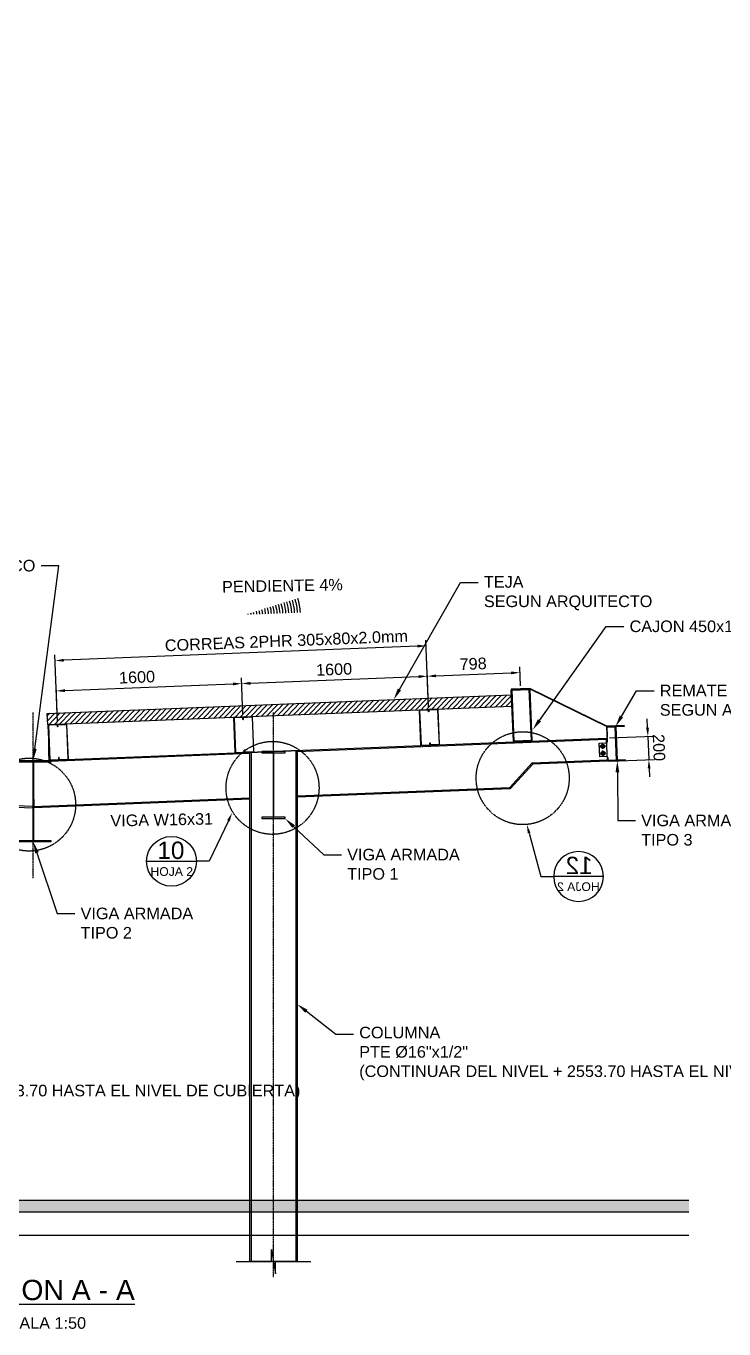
# Model space of a CAD drawing. Header units: millimetres. Extents: x -241278 to 318497, y -110515 to 29234.
# Drawn here: x -1098 to 4915, y -38600 to -27371 of the extents above; entities that cross this region are included whole.
import ezdxf
from ezdxf import colors
from ezdxf.entities.mleader import LeaderData, LeaderLine
from ezdxf.enums import TextEntityAlignment as Align
from ezdxf.math import Vec2, Vec3

# ---------------------------------------------------------------- set-up
doc = ezdxf.new("R2010")
doc.units = ezdxf.units.MM
doc.header["$LTSCALE"] = 0.1
doc.set_wipeout_variables(frame=1)
for name, pattern in [('CENTER', [2, 1.25, -0.25, 0.25, -0.25]), ('CENTERX2', [101.6, 63.5, -12.7, 12.7, -12.7]), ('HIDDENX2', [19.05, 12.7, -6.35])]:
    doc.linetypes.add(name, pattern=pattern)
for name, color, linetype in [('EE-5', 7, 'Continuous'), ('EE-6', 11, 'Continuous'), ('EE-CENTROS', 8, 'CENTER'), ('EE-TEXTO 1', 4, 'Continuous'), ('EE-TEXTO 2', 2, 'Continuous'), ('EE-V ARMADA TIPO 4', 223, 'Continuous'), ('SIM-2PHR 305x80x2', 4, 'Continuous'), ('SIM-ACHURADOS', 8, 'Continuous'), ('SIM-ARM 580x1-4x200x1-2', 44, 'Continuous'), ('SIM-ARM 700x3-8x300x1-2', 66, 'Continuous'), ('SIM-CANAL', 5, 'Continuous'), ('SIM-CONCRETO', 8, 'Continuous'), ('SIM-COTAS', 1, 'Continuous'), ('SIM-EJES', 8, 'CENTERX2'), ('SIM-OCULTOS', 8, 'HIDDENX2'), ('SIM-PLATINAS', 2, 'Continuous'), ('SIM-TUBO 16x1-2', 114, 'Continuous'), ('SIM-TUBO 365x160x3-16', 83, 'Continuous'), ('SIM-W16x31', 164, 'Continuous')]:
    doc.layers.add(name, color=color, linetype=linetype)
doc.styles.add('ARIAL', font='arial.ttf')
doc.styles.add('ARIAL EE', font='arial.ttf')
doc.styles.get("Standard").update_dxf_attribs({"font": 'arial.ttf'})
doc.dimstyles.new('EE 1_STANDAR', dxfattribs={"dimtxt": 2, "dimasz": 1.5, "dimexe": 1, "dimexo": 0.5, "dimgap": 0.8, "dimtad": 1, "dimdec": 0, "dimdsep": 46, "dimtxsty": 'Standard', "dimcen": 0.09, "dimclrd": 256, "dimclre": 256, "dimclrt": 2, "dimadec": 0, "dimazin": 0, "dimtfac": 1, "dimtdec": 0, "dimtix": 1, "dimtmove": 0, "dimatfit": 2, "dimfxl": 1, "dimtolj": 1, "dimlwd": -1, "dimlwe": -1, "dimarcsym": 1})

# ---------------------------------------------------------------- blocks, each defined once
blk = doc.blocks.new('*D41')
at = {"layer": 'SIM-COTAS', "transparency": 16777216}
for p, q in [((771, -33306), (759, -32988)), ((-827, -33370), (-840, -33052)), ((-763, -33099), (686, -33041))]:
    blk.add_line(p, q, dxfattribs=at)
for points in [[(-764, -33086), (-763, -33111), (-838, -33102)], [(685, -33029), (686, -33054), (761, -33038)]]:
    blk.add_solid(points, dxfattribs=at)
at = {"layer": 'SIM-COTAS', "color": 2, "transparency": 16777216, "insert": (-142, -32983), "char_height": 100, "attachment_point": 5, "rotation": 2.2777}
blk.add_mtext('\\A1;1600', dxfattribs=at)
blk = doc.blocks.new('*D42')
at = {"layer": 'SIM-COTAS', "transparency": 16777216}
for p, q in [((771, -33306), (759, -32988)), ((836, -33035), (2284, -32978)), ((2370, -33242), (2357, -32925))]:
    blk.add_line(p, q, dxfattribs=at)
for points in [[(2284, -32965), (2285, -32990), (2359, -32975)], [(835, -33023), (836, -33048), (761, -33038)]]:
    blk.add_solid(points, dxfattribs=at)
at = {"layer": 'SIM-COTAS', "color": 2, "transparency": 16777216, "insert": (1556, -32916), "char_height": 100, "attachment_point": 5, "rotation": 2.2777}
blk.add_mtext('\\A1;1600', dxfattribs=at)
blk = doc.blocks.new('*D43')
at = {"layer": 'SIM-COTAS', "transparency": 16777216}
for p, q in [((3161, -33058), (3155, -32893)), ((2370, -33242), (2357, -32925)), ((2434, -32972), (3082, -32946))]:
    blk.add_line(p, q, dxfattribs=at)
for points in [[(2434, -32959), (2435, -32984), (2359, -32975)], [(3081, -32934), (3082, -32959), (3157, -32943)]]:
    blk.add_solid(points, dxfattribs=at)
at = {"layer": 'SIM-COTAS', "color": 2, "transparency": 16777216, "insert": (2754, -32868), "char_height": 100, "attachment_point": 5, "rotation": 2.2777}
blk.add_mtext('\\A1;798', dxfattribs=at)
blk = doc.blocks.new('*D44')
at = {"layer": 'SIM-COTAS', "transparency": 16777216}
for p, q in [((2370, -33242), (2347, -32663)), ((2274, -32716), (-774, -32837)), ((-827, -33370), (-850, -32790))]:
    blk.add_line(p, q, dxfattribs=at)
for points in [[(2274, -32703), (2275, -32728), (2349, -32713)], [(-774, -32825), (-773, -32850), (-848, -32840)]]:
    blk.add_solid(points, dxfattribs=at)
at = {"layer": 'SIM-COTAS', "color": 2, "transparency": 16777216, "insert": (1145, -32669), "char_height": 100, "attachment_point": 5, "rotation": 2.2777}
blk.add_mtext('\\A1;CORREAS 2PHR 305x80x2.0mm', dxfattribs=at)
blk = doc.blocks.new('*D46')
at = {"layer": 'SIM-COTAS', "color": 2, "transparency": 16777216, "insert": (71, -34212), "char_height": 100, "attachment_point": 5, "rotation": 1.1916}
blk.add_mtext('\\A1;VIGA W16x31', dxfattribs=at)
blk = doc.blocks.new('*D48')
at = {"layer": 'SIM-COTAS', "transparency": 16777216}
for p, q in [((4257, -33418), (4254, -33343)), ((3928, -33507), (4310, -33491)), ((4260, -33493), (4268, -33693)), ((3936, -33707), (4318, -33691)), ((4271, -33768), (4274, -33843))]:
    blk.add_line(p, q, dxfattribs=at)
for points in [[(4269, -33418), (4244, -33419), (4260, -33493)], [(4283, -33768), (4258, -33769), (4268, -33693)]]:
    blk.add_solid(points, dxfattribs=at)
at = {"layer": 'SIM-COTAS', "color": 2, "transparency": 16777216, "insert": (4355, -33590), "char_height": 100, "attachment_point": 5, "rotation": 272.2906}
blk.add_mtext('\\A1;200', dxfattribs=at)
blk = doc.blocks.new('SIM-PENDIENTE')
for radius in [9.5, 9, 8.5, 8, 7.5, 7, 6.5, 6, 5.5, 5, 4.5, 4, 3.5, 3, 2.5, 2, 1.5, 1, 0.5]:
    blk.add_arc((0, 0), radius, 165, 180)
blk = doc.blocks.new('TÍTULO')
at = {"layer": 'EE-TEXTO 1', "style": 'ARIAL EE'}
blk.add_attdef('%%UTÍTULO', text='', height=3.5, dxfattribs=at).set_placement((0, 0), align=Align.MIDDLE_CENTER)
at = {"layer": 'EE-TEXTO 2', "style": 'ARIAL EE'}
for tag, p in [('SUBTÍTULO', (0, -4.24)), ('ESCALA', (0, -5.71))]:
    blk.add_attdef(tag, text='', height=2, dxfattribs=at).set_placement(p, align=Align.MIDDLE_CENTER)
blk = doc.blocks.new('ITEM DETALLE')
at = {"color": 7, "transparency": 16777216}
blk.add_wipeout([(0, 4.29), (-0.84, 4.2), (-1.64, 3.96), (-2.38, 3.56), (-3.03, 3.03), (-3.56, 2.38), (-3.96, 1.64), (-4.2, 0.84), (-4.29, 0), (-4.2, -0.84), (-3.96, -1.64), (-3.56, -2.38), (-3.03, -3.03), (-2.38, -3.56), (-1.64, -3.96), (-0.84, -4.2), (0, -4.29), (0.84, -4.2), (1.64, -3.96), (2.38, -3.56), (3.03, -3.03), (3.56, -2.38), (3.96, -1.64), (4.2, -0.84), (4.29, 0), (4.2, 0.84), (3.96, 1.64), (3.56, 2.38), (3.03, 3.03), (2.38, 3.56), (1.64, 3.96), (0.84, 4.2)], dxfattribs=at)
at = {"layer": 'EE-5', "color": 7, "transparency": 16777216}
blk.add_line((-4.29, 0), (4.29, 0), dxfattribs=at)
blk.add_circle((0, 0), 4.29, dxfattribs=at)
at = {"layer": 'EE-TEXTO 1', "color": 4, "transparency": 16777216, "style": 'ARIAL EE'}
blk.add_attdef('X', text='', height=3, dxfattribs=at).set_placement((-0.11, 1.9), align=Align.MIDDLE_CENTER)
at = {"layer": 'EE-TEXTO 2', "color": 2, "transparency": 16777216, "style": 'ARIAL EE'}
blk.add_attdef('###', text='', height=1.5, dxfattribs=at).set_placement((0.04, -1.76), align=Align.MIDDLE_CENTER)
blk = doc.blocks.new('*D598')
at = {"layer": 'SIM-COTAS', "color": 2, "transparency": 16777216, "insert": (19567, 3063), "char_height": 200, "attachment_point": 5, "rotation": 7.6305, "bg_fill": 3, "box_fill_scale": 1.1, "bg_fill_color": 256, "bg_fill_true_color": 13158600, "bg_fill_transparency": 0}
blk.add_mtext('\\A1;60196', dxfattribs=at)

msp = doc.modelspace()

# ---------------------------------------------------------------- hatches: boundary and pattern name
at = {"layer": 'SIM-ACHURADOS'}
h = msp.add_hatch(dxfattribs=at)
h.set_pattern_fill('ANSI31', color=256, scale=10, angle=1.14485)
h.set_pattern_definition([(46.14485, (-681.69, 13.785), (-22.894723, 21.997594), [])])
h.paths.add_polyline_path([(3088.3, -33234.9), (-911.6, -33395), (-915.7, -33295.1), (3084.1, -33135)])
at = {"layer": 'SIM-CONCRETO'}
h = msp.add_hatch(dxfattribs=at)
h.set_pattern_fill('AR-CONC', color=256)
h.paths.add_polyline_path([(4613.1, -37594.5), (-7405.5, -37594.5), (-7405.5, -37494.5), (4613.1, -37494.5)])

# ---------------------------------------------------------------- linework, layer by layer
for points in [[(3088.3, -33234.9), (-911.6, -33395), (-915.7, -33295.1), (3084.1, -33135)], [(3879.3, -33592.2), (3886.5, -33578.4), (3878.2, -33565.2), (3862.6, -33565.8), (3855.4, -33579.6), (3863.7, -33592.8)], [(3881.7, -33652.1), (3888.9, -33638.3), (3880.6, -33625.2), (3865, -33625.8), (3857.8, -33639.6), (3866.1, -33652.8)]]:
    msp.add_lwpolyline(points, close=True)
for centre, radius in [((3871, -33579), 16.7), ((3871, -33579), 13.5), ((3871, -33579), 6.44), ((3873.4, -33639), 16.7), ((3873.4, -33639), 13.5), ((3873.4, -33639), 6.44)]:
    msp.add_circle(centre, radius)
for centre in [(3871, -33579), (3873.4, -33639)]:
    msp.add_arc(centre, 7.94, 257.29061, 197.29061)
at = {"layer": 'EE-6'}
msp.add_line((3906.1, -33407.5), (3909.8, -33497.6), dxfattribs=at)
at = {"layer": 'EE-CENTROS'}
for p, q in [((3872, -33604), (3870, -33554)), ((3896, -33578), (3846, -33580)), ((3898.4, -33638), (3848.4, -33640)), ((3874.4, -33663.9), (3872.4, -33614))]:
    msp.add_line(p, q, dxfattribs=at)
at = {"layer": 'EE-V ARMADA TIPO 4'}
for points in [[(3906.1, -33407.5), (4056, -33401.5), (4056.3, -33407.5), (3906.4, -33413.5)], [(3978.3, -33410.6), (3984.3, -33410.3), (3995.8, -33698.1), (3989.8, -33698.4)], [(3918.1, -33707.2), (4068, -33701.2), (4067.8, -33695.2), (3917.9, -33701.2)]]:
    msp.add_lwpolyline(points, close=True, dxfattribs=at)
at = {"layer": 'SIM-2PHR 305x80x2'}
for points in [[(773, -33347.2), (771, -33347.3), (770.3, -33331.3, 0.4142136), (768.3, -33329.4), (696.3, -33332.3, 0.4142136), (694.4, -33334.4), (706.7, -33631.2, 0.4142136), (708.8, -33633.1), (780.7, -33630.1, 0.4142136), (782.7, -33628), (782, -33612), (784, -33612), (784.7, -33627.9, -0.4142136), (780.8, -33632.1), (708.9, -33635.1, -0.4142136), (704.7, -33631.3), (692.4, -33334.5, -0.4142136), (696.2, -33330.3), (768.2, -33327.4, -0.4142136), (772.3, -33331.2), (773, -33347.2)], [(773, -33347.2), (775, -33347.1), (774.3, -33331.1, -0.4142136), (776.3, -33329), (848.2, -33326, -0.4142136), (850.3, -33328), (862.6, -33624.7, -0.4142136), (860.7, -33626.8), (788.7, -33629.8, -0.4142136), (786.7, -33627.9), (786, -33611.9), (784, -33612), (784.7, -33627.9, 0.4142136), (788.8, -33631.8), (860.8, -33628.8, 0.4142136), (864.6, -33624.6), (852.3, -33327.9, 0.4142136), (848.1, -33324.1), (776.2, -33327, 0.4142136), (772.3, -33331.2), (773, -33347.2)], [(2371.7, -33282.9), (2369.7, -33283), (2369.1, -33267, 0.4142136), (2367, -33265.1), (2295, -33268.1, 0.4142136), (2293.1, -33270.2), (2305.4, -33566.9, 0.4142136), (2307.5, -33568.8), (2379.5, -33565.9, 0.4142136), (2381.4, -33563.8), (2380.7, -33547.8), (2382.7, -33547.7), (2383.4, -33563.7, -0.4142136), (2379.5, -33567.9), (2307.6, -33570.8, -0.4142136), (2303.4, -33567), (2291.1, -33270.3, -0.4142136), (2295, -33266.1), (2366.9, -33263.1, -0.4142136), (2371.1, -33267), (2371.7, -33282.9)], [(2371.7, -33282.9), (2373.7, -33282.9), (2373.1, -33266.9, -0.4142136), (2375, -33264.8), (2446.9, -33261.8, -0.4142136), (2449, -33263.7), (2461.3, -33560.5, -0.4142136), (2459.4, -33562.5), (2387.4, -33565.5, -0.4142136), (2385.4, -33563.6), (2384.7, -33547.6), (2382.7, -33547.7), (2383.4, -33563.7, 0.4142136), (2387.5, -33567.5), (2459.5, -33564.5, 0.4142136), (2463.3, -33560.4), (2451, -33263.6, 0.4142136), (2446.8, -33259.8), (2374.9, -33262.8, 0.4142136), (2371.1, -33267), (2371.7, -33282.9)], [(-825.7, -33411.4), (-827.7, -33411.5), (-828.4, -33395.5, 0.4142136), (-830.4, -33393.6), (-902.4, -33396.6, 0.4142136), (-904.3, -33398.7), (-892, -33695.4, 0.4142136), (-889.9, -33697.3), (-818, -33694.3, 0.4142136), (-816.1, -33692.3), (-816.7, -33676.3), (-814.7, -33676.2), (-814.1, -33692.2, -0.4142136), (-817.9, -33696.3), (-889.8, -33699.3, -0.4142136), (-894, -33695.5), (-906.3, -33398.8, -0.4142136), (-902.5, -33394.6), (-830.5, -33391.6, -0.4142136), (-826.4, -33395.4), (-825.7, -33411.4)], [(-825.7, -33411.4), (-823.7, -33411.3), (-824.4, -33395.4, -0.4142136), (-822.4, -33393.3), (-750.5, -33390.3, -0.4142136), (-748.4, -33392.2), (-736.1, -33689, -0.4142136), (-738, -33691), (-810, -33694, -0.4142136), (-812.1, -33692.1), (-812.7, -33676.1), (-814.7, -33676.2), (-814.1, -33692.2, 0.4142136), (-809.9, -33696), (-738, -33693, 0.4142136), (-734.1, -33688.9), (-746.4, -33392.1, 0.4142136), (-750.6, -33388.3), (-822.5, -33391.3, 0.4142136), (-826.4, -33395.4), (-825.7, -33411.4)]]:
    msp.add_lwpolyline(points, format="xyb", dxfattribs=at)
at = {"layer": 'SIM-ARM 580x1-4x200x1-2'}
for points in [[(934.3, -33635), (1134.3, -33635), (1134.3, -33622.3), (934.3, -33622.3)], [(1031.3, -34189.6), (1037.3, -34189.6), (1037.3, -33635), (1031.3, -33635)], [(934.3, -34202.3), (1134.3, -34202.3), (1134.3, -34189.6), (934.3, -34189.6)]]:
    msp.add_lwpolyline(points, close=True, dxfattribs=at)
at = {"layer": 'SIM-ARM 700x3-8x300x1-2'}
for points in [[(-1185.7, -33702.2), (-885.7, -33702.2), (-885.7, -33714.9), (-1185.7, -33714.9)], [(-1040.4, -34389.5), (-1030.9, -34389.5), (-1030.9, -33714.9), (-1040.4, -33714.9)], [(-1185.7, -34389.5), (-885.7, -34389.5), (-885.7, -34402.2), (-1185.7, -34402.2)]]:
    msp.add_lwpolyline(points, close=True, dxfattribs=at)
at = {"layer": 'SIM-CANAL', "const_width": 5}
msp.add_lwpolyline([(-1240.8, -33391.6), (-1164.9, -33394.8), (-1165.1, -33698.3), (-906.3, -33698.3), (-906.3, -33398), (-830.4, -33391.6)], dxfattribs=at)
at = {"layer": 'SIM-CONCRETO'}
for p, q in [((4613.1, -37494.5), (-7405.5, -37494.5)), ((4613.1, -37594.5), (-7405.5, -37594.5)), ((4613.1, -37794.5), (-7405.5, -37794.5))]:
    msp.add_line(p, q, dxfattribs=at)
at = {"layer": 'SIM-COTAS'}
msp.add_lwpolyline([(712.6, -38019.8), (1016.1, -38019.8), (1016.1, -37915.5), (1052.5, -38124.1), (1052.5, -38019.8), (1356, -38019.8)], dxfattribs=at)
at = {"layer": 'SIM-EJES'}
for p, q in [((-1035.7, -34715.9), (-1035.7, -33287.3)), ((1034.3, -38154), (1034.3, -33287.3))]:
    msp.add_line(p, q, dxfattribs=at)
at = {"layer": 'SIM-OCULTOS'}
msp.add_lwpolyline([(843, -33629.9), (1226.2, -33614.6), (1225.6, -38019.8), (843, -38019.8)], close=True, dxfattribs=at)
msp.add_circle((3180.8, -33853.4), 400.5, dxfattribs=at)
at = {"layer": 'SIM-PLATINAS'}
msp.add_lwpolyline([(4056, -33401.5), (4055.9, -33399.5), (3906.4, -33405.5), (3243.6, -33080.1), (3082.4, -33086.2), (3082.4, -33090.1), (3242.3, -33083.6), (3906.1, -33407.5), (4056, -33401.5)], dxfattribs=at)
msp.add_lwpolyline([(3917, -33679.2, 0.4142136), (3904.5, -33667.7), (3844.6, -33670.1), (3839.8, -33550.2), (3899.8, -33547.8, 0.4142136), (3911.3, -33535.4), (3906.4, -33413.5), (3978.3, -33410.6), (3989.8, -33698.4), (3917.9, -33701.2)], format="xyb", close=True, dxfattribs=at)
at = {"layer": 'SIM-TUBO 16x1-2'}
msp.add_lwpolyline([(830.3, -33630.4), (1238.9, -33614.1), (1238.3, -38019.8), (830.3, -38019.8)], close=True, dxfattribs=at)
at = {"layer": 'SIM-TUBO 365x160x3-16'}
for points in [[(3242.3, -33083.6), (3082.4, -33090.1), (3082.6, -33094.8), (3242.5, -33088.3)], [(3105.1, -33534.8), (3100.4, -33535), (3082.6, -33094.8), (3087.3, -33094.6)], [(3260.3, -33528.5), (3255.6, -33528.7), (3237.8, -33088.5), (3242.5, -33088.3)], [(3260.3, -33528.5), (3100.4, -33535), (3100.6, -33539.7), (3260.5, -33533.2)]]:
    msp.add_lwpolyline(points, close=True, dxfattribs=at)
at = {"layer": 'SIM-W16x31'}
for points in [[(821.4, -33642), (-893.4, -33710.6), (-893.8, -33699.4), (3903.2, -33507.5), (3903.7, -33518.7), (1238.9, -33625.3)], [(1238.6, -34006.3), (3069, -33933), (3263.7, -33722.1), (3910.8, -33696.2), (3903.5, -33518.7), (1238.9, -33625.3)], [(830.3, -33641.7), (-893.4, -33710.6), (-893.3, -33712.1), (-966, -33715.1), (-1038.7, -33717.9), (-1031.2, -34097), (830.3, -34022.6)], [(-3743.4, -34000.1), (-1040.4, -34108.2), (-1040.2, -34097), (-3743.4, -33988.9)], [(830.3, -34033.8), (-1030.7, -34108.2), (-1031.2, -34097), (830.3, -34022.6)], [(1238.6, -34006.3), (3069, -33933), (3074, -33944), (1238.8, -34017.5)]]:
    msp.add_lwpolyline(points, dxfattribs=at)
for points in [[(3069, -33933), (3074, -33944), (3268.8, -33733.1), (3263.7, -33722.1)], [(3263.7, -33722.1), (3910.8, -33696.2), (3911.2, -33707.4), (3268.8, -33733.1)]]:
    msp.add_lwpolyline(points, close=True, dxfattribs=at)

# ---------------------------------------------------------------- block references
at = {"layer": 'SIM-COTAS', "xscale": -50.00000000000001, "yscale": 49.99999999999999, "zscale": 50, "rotation": 2.275411669784777}
msp.add_blockref('SIM-PENDIENTE', (788, -32444.1), dxfattribs=at)
at = {"layer": 'SIM-COTAS'}
ref = msp.add_blockref('TÍTULO', (-996, -38527), dxfattribs=dict(at, xscale=50, yscale=50, zscale=50))
ref.add_attrib('ESCALA1:100', 'ESCALA 1:50', dxfattribs={"layer": 'EE-TEXTO 2', "height": 100, "style": 'ARIAL EE'}).set_placement((-1011.9, -38598.8), align=Align.CENTER)
ref.add_attrib('%%UVISTAENPLANTA', '%%USECCION A - A', dxfattribs={"layer": 'EE-TEXTO 1', "height": 175, "style": 'ARIAL EE'}).set_placement((-1023.1, -38352), align=Align.CENTER)

# ---------------------------------------------------------------- texts
at = {"layer": 'SIM-COTAS', "color": 2, "insert": (1631.8, -32235), "char_height": 100, "width": 2518.001, "attachment_point": 9, "rotation": 1.14485, "style": 'ARIAL'}
msp.add_mtext('\\A1;PENDIENTE 4%', dxfattribs=at)

# ---------------------------------------------------------------- dimensions: what is measured, and where the dimension line sits
at = {"layer": 'SIM-COTAS'}
dim = msp.add_linear_dim(base=(-848.5, -32840), p1=(2371.1, -33266.9), p2=(-826.4, -33395.4), angle=2.27773, text='CORREAS 2PHR 305x80x2.0mm', dimstyle='EE 1_STANDAR', dxfattribs=at)
dim.commit()
dim.dimension.update_dxf_attribs({"geometry": '*D44', "text_midpoint": (1148.9, -32760.6), "dimtype": 160})
for base, p1, p2, picture, middle in [((2359.4, -32974.7), (772.3, -33331), (2371.1, -33267), '*D42', (1556.5, -32915.6)), ((3156.7, -32943), (2371.1, -33267), (3162.2, -33083.2), '*D43', (2754.4, -32867.9))]:
    dim = msp.add_linear_dim(base=base, p1=p1, p2=p2, angle=2.27773, dimstyle='EE 1_STANDAR', dxfattribs=at)
    dim.commit()
    dim.dimension.update_dxf_attribs({"geometry": picture, "text_midpoint": middle})
for base, p1, p2, angle, picture, middle, dimtype in [((760.7, -33038.3), (-826.4, -33395.3), (772.3, -33331), 2.27773, '*D41', (-138.6, -33074), 160), ((4268, -33693.2), (3903.2, -33507.5), (3911.2, -33707.5), 272.29061, '*D48', (4264, -33593.2), 161)]:
    dim = msp.add_linear_dim(base=base, p1=p1, p2=p2, angle=angle, dimstyle='EE 1_STANDAR', dxfattribs=at)
    dim.commit()
    dim.dimension.update_dxf_attribs({"geometry": picture, "text_midpoint": middle, "dimtype": dimtype})
dim = msp.add_linear_dim(base=(4305.8, -34215.5), p1=(-885.7, -33702.2), p2=(4292.8, -33594.5), angle=1.19162, text='VIGA W16x31', dimstyle='EE 1_STANDAR', override={"dimse1": 1, "dimse2": 1, "dimsd1": 1, "dimsd2": 1}, dxfattribs=at)
dim.commit()
dim.dimension.update_dxf_attribs({"geometry": '*D46', "text_midpoint": (72.9, -34303.6), "dimtype": 161})

# ---------------------------------------------------------------- leaders
at = {"layer": 'SIM-COTAS', "linetype": 'Continuous'}
ml = msp.add_multileader_mtext('Standard', dxfattribs=at)
ml.set_content('\\A1;{\\C2;TEJA\\PSEGUN ARQUITECTO}', color=256)
ml.set_leader_properties()
ml.build(insert=Vec2(0, 0))
ml.multileader.update_dxf_attribs({"dogleg_length": 0.0025, "arrow_head_size": 100, "scale": 50})
ctx = ml.context
ctx.base_point, ctx.scale, ctx.char_height, ctx.arrow_head_size, ctx.landing_gap_size, ctx.plane_origin, ctx.plane_x_axis, ctx.plane_y_axis = Vec3(-16865.2, -32000.4), 50, 100, 100, 50, Vec3(-35220.7, -34388.4), Vec3(0.9997984, 0.0200776), Vec3(-0.0200776, 0.9997984)
notes = []
notes.append((ctx, [(0, (1, 1, 0), (-17017, -32003.4), (0.9997984, 0.0200776), 151.8, [(0, [(-17568.2, -33086.7)], 0, [])])]))
ctx.mtext.insert, ctx.mtext.text_direction, ctx.mtext.rotation, ctx.mtext.width, ctx.mtext.defined_height, ctx.mtext.flow_direction = Vec3(-16816.3, -31945.5), Vec3(0.9997984, 0.0200776), 0.0200789, 1310.826, 411.1, 5
ml = msp.add_multileader_mtext('Standard', dxfattribs=at)
ml.set_content('\\A1;{\\C2;TEJA\\PSEGUN ARQUITECTO}', color=256)
ml.set_leader_properties()
ml.build(insert=Vec2(0, 0))
ml.multileader.update_dxf_attribs({"dogleg_length": 0.0025, "arrow_head_size": 100, "scale": 50})
ctx = ml.context
ctx.base_point, ctx.scale, ctx.char_height, ctx.arrow_head_size, ctx.landing_gap_size, ctx.plane_origin = Vec3(11372.5, -31673), 50, 100, 100, 50, Vec3(30775.3, -33692)
ctx.text_align_type = 2
notes.append((ctx, [(0, (1, 1, 0), (12533.9, -31673), (-1, 0), 151.8, [(0, [(12533.9, -32733.5)], 0, [])])]))
ctx.mtext.insert, ctx.mtext.rotation, ctx.mtext.width, ctx.mtext.defined_height, ctx.mtext.alignment, ctx.mtext.flow_direction = Vec3(12332.1, -31619.1), 6.2831853, 1310.826, 411.1, 3, 5
ml = msp.add_multileader_mtext('Standard', dxfattribs=at)
ml.set_content('\\A1;{\\C2;CANAL DE AGUAS LLUVIAS SEGUN DISEÑO HIDRAULICO}', color=256)
ml.set_leader_properties()
ml.build(insert=Vec2(0, 0))
ml.multileader.update_dxf_attribs({"dogleg_length": 0.0025, "arrow_head_size": 100, "scale": 50})
ctx = ml.context
ctx.base_point, ctx.scale, ctx.char_height, ctx.arrow_head_size, ctx.landing_gap_size, ctx.plane_origin = Vec3(-2486.9, -32022.4), 50, 100, 100, 50, Vec3(16841.5, -34649.4)
ctx.text_align_type = 2
notes.append((ctx, [(0, (1, 1, 0), (-816.1, -32022.4), (-1, 0), 151.8, [(0, [(-1035.7, -33698.3)], 0, [])])]))
ctx.mtext.insert, ctx.mtext.rotation, ctx.mtext.width, ctx.mtext.defined_height, ctx.mtext.alignment, ctx.mtext.flow_direction = Vec3(-1017.9, -31971.6), 6.2831853, 1471.795, 542.5, 3, 5
ml = msp.add_multileader_mtext('Standard', dxfattribs=at)
ml.set_content('\\A1;{\\C2;PROYECCION\\PCANAL DE AGUAS LLUVIAS SEGUN DISEÑO HIDRAULICO}', color=256)
ml.set_leader_properties()
ml.build(insert=Vec2(0, 0))
ml.multileader.update_dxf_attribs({"dogleg_length": 0.0025, "arrow_head_size": 100, "scale": 50})
ctx = ml.context
ctx.base_point, ctx.scale, ctx.char_height, ctx.arrow_head_size, ctx.landing_gap_size, ctx.plane_origin = Vec3(25254.2, -32022.4), 50, 100, 100, 50, Vec3(44582.6, -34649.4)
ctx.text_align_type = 2
notes.append((ctx, [(0, (1, 1, 0), (26925, -32022.4), (-1, 0), 151.8, [(0, [(26705.4, -33698.3)], 0, [])])]))
ctx.mtext.insert, ctx.mtext.rotation, ctx.mtext.width, ctx.mtext.defined_height, ctx.mtext.alignment, ctx.mtext.flow_direction = Vec3(26723.2, -31971.6), 6.2831853, 1471.795, 542.5, 3, 5
ml = msp.add_multileader_mtext('Standard', dxfattribs=at)
ml.set_content('\\A1;{\\C2;TEJA\\PSEGUN ARQUITECTO}', color=256)
ml.set_leader_properties()
ml.build(insert=Vec2(0, 0))
ml.multileader.update_dxf_attribs({"dogleg_length": 0.0025, "arrow_head_size": 100, "scale": 50})
ctx = ml.context
ctx.base_point, ctx.scale, ctx.char_height, ctx.arrow_head_size, ctx.landing_gap_size, ctx.plane_origin = Vec3(2796.8, -32166), 50, 100, 100, 50, Vec3(-15602.9, -34185)
notes.append((ctx, [(0, (1, 1, 0), (2645, -32166), (1, 0), 151.8, [(0, [(2069.7, -33175.6)], 0, [])])]))
ctx.mtext.insert, ctx.mtext.width, ctx.mtext.defined_height, ctx.mtext.flow_direction = Vec3(2846.8, -32112.1), 1310.826, 411.1, 5
ml = msp.add_multileader_mtext('Standard', dxfattribs=at)
ml.set_content('\\A1;{\\C2;CAJON 450x160x3/16"}', color=256)
ml.set_leader_properties()
ml.build(insert=Vec2(0, 0))
ml.multileader.update_dxf_attribs({"dogleg_length": 0.0025, "arrow_head_size": 100, "scale": 50})
ctx = ml.context
ctx.base_point, ctx.scale, ctx.char_height, ctx.arrow_head_size, ctx.landing_gap_size, ctx.plane_origin = Vec3(9822.9, -32205.1), 50, 100, 100, 50, Vec3(29092.3, -33854.6)
ctx.text_align_type = 2
notes.append((ctx, [(0, (1, 1, 0), (10993.8, -32205.1), (-1, 0), 151.8, [(0, [(11215.1, -32903.5)], 0, [])])]))
ctx.mtext.insert, ctx.mtext.rotation, ctx.mtext.width, ctx.mtext.defined_height, ctx.mtext.alignment, ctx.mtext.flow_direction = Vec3(10792, -32154.2), 6.2831853, 1310.826, 411.1, 3, 5
ml = msp.add_multileader_mtext('Standard', dxfattribs=at)
ml.set_content('\\A1;{\\C2;CAJON 450x160x3/16"}', color=256)
ml.set_leader_properties()
ml.build(insert=Vec2(0, 0))
ml.multileader.update_dxf_attribs({"dogleg_length": 0.0025, "arrow_head_size": 100, "scale": 50})
ctx = ml.context
ctx.base_point, ctx.scale, ctx.char_height, ctx.arrow_head_size, ctx.landing_gap_size, ctx.plane_origin = Vec3(-13864.2, -32487.3), 50, 100, 100, 50, Vec3(-32039.9, -34226.8)
notes.append((ctx, [(0, (1, 1, 0), (-14016, -32487.3), (1, 0), 151.8, [(0, [(-14251.9, -32993)], 0, [])])]))
ctx.mtext.insert, ctx.mtext.width, ctx.mtext.defined_height, ctx.mtext.flow_direction = Vec3(-13814.2, -32436.4), 1310.826, 411.1, 5
ml = msp.add_multileader_mtext('Standard', dxfattribs=at)
ml.set_content('\\A1;{\\C2;CAJON 450x160x3/16"}', color=256)
ml.set_leader_properties()
ml.build(insert=Vec2(0, 0))
ml.multileader.update_dxf_attribs({"dogleg_length": 0.0025, "arrow_head_size": 100, "scale": 50})
ctx = ml.context
ctx.base_point, ctx.scale, ctx.char_height, ctx.arrow_head_size, ctx.landing_gap_size, ctx.plane_origin = Vec3(4052.1, -32545.4), 50, 100, 100, 50, Vec3(-14609.8, -34387.7)
notes.append((ctx, [(0, (1, 1, 0), (3900.3, -32545.4), (1, 0), 151.8, [(0, [(3267.4, -33436.6)], 0, [])])]))
ctx.mtext.insert, ctx.mtext.width, ctx.mtext.defined_height, ctx.mtext.flow_direction = Vec3(4102.1, -32494.5), 1310.826, 411.1, 5
ml = msp.add_multileader_mtext('Standard', dxfattribs=at)
ml.set_content('\\A1;{\\C2;REMATE\\PSEGUN ARQUITECTO}', color=256)
ml.set_leader_properties()
ml.build(insert=Vec2(0, 0))
ml.multileader.update_dxf_attribs({"dogleg_length": 0.0025, "arrow_head_size": 100, "scale": 50})
ctx = ml.context
ctx.base_point, ctx.scale, ctx.char_height, ctx.arrow_head_size, ctx.landing_gap_size, ctx.plane_origin = Vec3(-13669.3, -32938.6), 50, 100, 100, 50, Vec3(-31867.4, -34904.3)
notes.append((ctx, [(0, (1, 1, 0), (-13821.2, -32938.6), (1, 0), 151.8, [(0, [(-13929.2, -33159.2)], 0, [])])]))
ctx.mtext.insert, ctx.mtext.width, ctx.mtext.defined_height, ctx.mtext.flow_direction = Vec3(-13619.3, -32884.8), 1469.346, 411.1, 5
ml = msp.add_multileader_mtext('Standard', dxfattribs=at)
ml.set_content('\\A1;{\\C2;REMATE\\PSEGUN ARQUITECTO}', color=256)
ml.set_leader_properties()
ml.build(insert=Vec2(0, 0))
ml.multileader.update_dxf_attribs({"dogleg_length": 0.0025, "arrow_head_size": 100, "scale": 50})
ctx = ml.context
ctx.base_point, ctx.scale, ctx.char_height, ctx.arrow_head_size, ctx.landing_gap_size, ctx.plane_origin = Vec3(4312.6, -33102), 50, 100, 100, 50, Vec3(-13944.1, -35137.3)
notes.append((ctx, [(0, (1, 1, 0), (4160.7, -33102), (1, 0), 151.8, [(0, [(3981.2, -33407.5)], 0, [])])]))
ctx.mtext.insert, ctx.mtext.width, ctx.mtext.defined_height, ctx.mtext.flow_direction = Vec3(4362.6, -33048.2), 1469.346, 411.1, 5
ml = msp.add_multileader_mtext('Standard', dxfattribs=at)
ml.set_content('\\A1;{\\C2;VIGA ARMADA\\PTIPO 3}', color=256)
ml.set_leader_properties()
ml.build(insert=Vec2(0, 0))
ml.multileader.update_dxf_attribs({"dogleg_length": 0.0025, "arrow_head_size": 100, "scale": 50})
ctx = ml.context
ctx.base_point, ctx.scale, ctx.char_height, ctx.arrow_head_size, ctx.landing_gap_size, ctx.plane_origin = Vec3(35870.6, -34123.4), 50, 100, 100, 50, Vec3(19228.8, -35123.2)
ctx.text_align_type = 2
notes.append((ctx, [(1, (1, 1, 0), (37092.3, -34123.4), (-1, 0), 151.8, [(0, [(37092.3, -33490.2)], 0, [])])]))
ctx.mtext.insert, ctx.mtext.width, ctx.mtext.defined_height, ctx.mtext.alignment, ctx.mtext.flow_direction = Vec3(36890.5, -34072.5), 1315.78, 411.1, 3, 5
ml = msp.add_multileader_mtext('Standard', dxfattribs=at)
ml.set_content('\\A1;{\\C2;VIGA ARMADA\\PTIPO 3}', color=256)
ml.set_leader_properties()
ml.build(insert=Vec2(0, 0))
ml.multileader.update_dxf_attribs({"dogleg_length": 0.0025, "arrow_head_size": 100, "scale": 50})
ctx = ml.context
ctx.base_point, ctx.scale, ctx.char_height, ctx.arrow_head_size, ctx.landing_gap_size, ctx.plane_origin = Vec3(-13926.3, -33974.5), 50, 100, 100, 50, Vec3(-31941.6, -35178.8)
notes.append((ctx, [(0, (1, 1, 0), (-14078.1, -33974.5), (1, 0), 151.8, [(0, [(-13795.8, -33540)], 0, [])])]))
ctx.mtext.insert, ctx.mtext.width, ctx.mtext.defined_height, ctx.mtext.flow_direction = Vec3(-13876.3, -33923.6), 603.006, 411.1, 5
ml = msp.add_multileader_mtext('Standard', dxfattribs=at)
ml.set_content('\\A1;{\\C2;VIGA ARMADA\\PTIPO 2}', color=256)
ml.set_leader_properties()
ml.build(insert=Vec2(0, 0))
ml.multileader.update_dxf_attribs({"dogleg_length": 0.0025, "arrow_head_size": 100, "scale": 50})
ctx = ml.context
ctx.base_point, ctx.scale, ctx.char_height, ctx.arrow_head_size, ctx.landing_gap_size, ctx.plane_origin = Vec3(12216.9, -34695.6), 50, 100, 100, 50, Vec3(-2070, -35386.7)
ctx.text_align_type = 2
notes.append((ctx, [(1, (1, 1, 0), (13438.7, -34695.6), (-1, 0), 151.8, [(0, [(14598.5, -33665.1)], 0, [])])]))
ctx.mtext.insert, ctx.mtext.width, ctx.mtext.defined_height, ctx.mtext.alignment, ctx.mtext.flow_direction = Vec3(13236.8, -34644.7), 1315.78, 411.1, 3, 5
ml = msp.add_multileader_mtext('Standard', dxfattribs=at)
ml.set_content('\\A1;{\\C2;VIGA ARMADA\\PTIPO 3}', color=256)
ml.set_leader_properties()
ml.build(insert=Vec2(0, 0))
ml.multileader.update_dxf_attribs({"dogleg_length": 0.0025, "arrow_head_size": 100, "scale": 50})
ctx = ml.context
ctx.base_point, ctx.scale, ctx.char_height, ctx.arrow_head_size, ctx.landing_gap_size, ctx.plane_origin = Vec3(-6506.1, -34350.5), 50, 100, 100, 50, Vec3(11205.6, -35313.4)
notes.append((ctx, [(1, (1, 1, 0), (-6657.9, -34350.5), (1, 0), 151.8, [(0, [(-6657.9, -33680.4)], 0, [])])]))
ctx.mtext.insert, ctx.mtext.rotation, ctx.mtext.width, ctx.mtext.defined_height, ctx.mtext.flow_direction = Vec3(-6456.1, -34299.6), 6.2831853, 1315.78, 411.1, 5
ml = msp.add_multileader_mtext('Standard', dxfattribs=at)
ml.set_content('\\A1;{\\C2;VIGA ARMADA\\PTIPO 3}', color=256)
ml.set_leader_properties()
ml.build(insert=Vec2(0, 0))
ml.multileader.update_dxf_attribs({"dogleg_length": 0.0025, "arrow_head_size": 100, "scale": 50})
ctx = ml.context
ctx.base_point, ctx.scale, ctx.char_height, ctx.arrow_head_size, ctx.landing_gap_size, ctx.plane_origin = Vec3(4151.9, -34218.5), 50, 100, 100, 50, Vec3(21863.6, -35434.7)
notes.append((ctx, [(1, (1, 1, 0), (4000.1, -34218.5), (1, 0), 151.8, [(0, [(3996.2, -33704.1)], 0, [])])]))
ctx.mtext.insert, ctx.mtext.rotation, ctx.mtext.width, ctx.mtext.defined_height, ctx.mtext.flow_direction = Vec3(4201.9, -34167.6), 6.2831853, 1315.78, 411.1, 5
ml = msp.add_multileader_mtext('Standard', dxfattribs=at)
ml.set_content('\\A1;{\\C2;VIGA ARMADA\\PTIPO 1}', color=256)
ml.set_leader_properties()
ml.build(insert=Vec2(0, 0))
ml.multileader.update_dxf_attribs({"dogleg_length": 0.0025, "arrow_head_size": 100, "scale": 50})
ctx = ml.context
ctx.base_point, ctx.scale, ctx.char_height, ctx.arrow_head_size, ctx.landing_gap_size, ctx.plane_origin = Vec3(34211.9, -34465.4), 50, 100, 100, 50, Vec3(19019.2, -35260.2)
ctx.text_align_type = 2
notes.append((ctx, [(1, (1, 1, 0), (35433.7, -34465.4), (-1, 0), 151.8, [(0, [(35692.5, -34031.8)], 0, [])])]))
ctx.mtext.insert, ctx.mtext.width, ctx.mtext.defined_height, ctx.mtext.alignment, ctx.mtext.flow_direction = Vec3(35231.9, -34414.6), 1315.78, 411.1, 3, 5
at = {"layer": 'SIM-COTAS'}
ml = msp.add_multileader_block('Standard', dxfattribs=at)
ml.set_content('ITEM DETALLE', color=256, scale=50)
ml.set_attribute('X', '10', width=0)
ml.set_attribute('###', 'HOJA 2', width=0)
ml.set_leader_properties(color=256)
ml.build(insert=Vec2(0, 0))
ml.multileader.update_dxf_attribs({"arrow_head_size": 75, "scale": 50})
ctx = ml.context
ctx.base_point, ctx.scale, ctx.char_height, ctx.arrow_head_size, ctx.landing_gap_size, ctx.plane_origin = Vec3(-58.9, -34570, 0.3), 50, 200, 75, 100, Vec3(-1595.3, -33433.9, 0.3)
notes.append((ctx, [(1, (1, 1, 0), (480, -34570, 0.3), (-1, 0), 110.4, [(0, [(677.5, -34151.8, 0.3)], 0, [])])]))
ctx.block.insert = Vec3(155.4, -34570, 0.3)
at = {"layer": 'SIM-COTAS', "linetype": 'Continuous'}
ml = msp.add_multileader_mtext('Standard', dxfattribs=at)
ml.set_content('\\A1;{\\C2;VIGA ARMADA\\PTIPO 1}', color=256)
ml.set_leader_properties()
ml.build(insert=Vec2(0, 0))
ml.multileader.update_dxf_attribs({"dogleg_length": 0.0025, "arrow_head_size": 100, "scale": 50})
ctx = ml.context
ctx.base_point, ctx.scale, ctx.char_height, ctx.arrow_head_size, ctx.landing_gap_size, ctx.plane_origin = Vec3(1618.7, -34512.7), 50, 100, 100, 50, Vec3(-15538.7, -35482)
notes.append((ctx, [(0, (1, 1, 0), (1466.9, -34512.7), (1, 0), 151.8, [(0, [(1134.6, -34202.3)], 0, [])])]))
ctx.mtext.insert, ctx.mtext.width, ctx.mtext.defined_height, ctx.mtext.flow_direction = Vec3(1668.7, -34461.8), 1315.78, 411.1, 5
ml = msp.add_multileader_mtext('Standard', dxfattribs=at)
ml.set_content('\\A1;{\\C2;VIGA ARMADA\\PTIPO 1}', color=256)
ml.set_leader_properties()
ml.build(insert=Vec2(0, 0))
ml.multileader.update_dxf_attribs({"dogleg_length": 0.0025, "arrow_head_size": 100, "scale": 50})
ctx = ml.context
ctx.base_point, ctx.scale, ctx.char_height, ctx.arrow_head_size, ctx.landing_gap_size, ctx.plane_origin = Vec3(-22352.9, -34541.4), 50, 100, 100, 50, Vec3(-39510.3, -35510.7)
notes.append((ctx, [(0, (1, 1, 0), (-22504.8, -34541.4), (1, 0), 151.8, [(0, [(-22837, -34282.2)], 0, [])])]))
ctx.mtext.insert, ctx.mtext.width, ctx.mtext.defined_height, ctx.mtext.flow_direction = Vec3(-22302.9, -34490.6), 1315.78, 411.1, 5
at = {"layer": 'SIM-COTAS'}
ml = msp.add_multileader_block('Standard', dxfattribs=at)
ml.set_content('ITEM DETALLE', color=256, scale=-50)
ml.set_attribute('X', '12', width=0)
ml.set_attribute('###', 'HOJA 2', width=0)
ml.set_leader_properties(color=256)
ml.build(insert=Vec2(0, 0))
ml.multileader.update_dxf_attribs({"arrow_head_size": 75, "scale": 50})
ctx = ml.context
ctx.base_point, ctx.scale, ctx.char_height, ctx.arrow_head_size, ctx.landing_gap_size, ctx.plane_origin = Vec3(3448.3, -34700.5, 0.3), 50, 200, 75, 100, Vec3(5801.7, -33333.4, 0.3)
ctx.text_align_type = 2
notes.append((ctx, [(1, (1, 1, 0), (3337.9, -34700.5, 0.3), (1, 0), 110.4, [(0, [(3216.9, -34253.8, 0.3)], 0, [])])]))
ctx.block.insert, ctx.block.scale = Vec3(3662.6, -34700.5, 0.3), Vec3(-50, 50, 50)
at = {"layer": 'SIM-COTAS', "linetype": 'Continuous'}
ml = msp.add_multileader_mtext('Standard', dxfattribs=at)
ml.set_content('\\A1;{\\C2;VIGA ARMADA\\PTIPO 2}', color=256)
ml.set_leader_properties()
ml.build(insert=Vec2(0, 0))
ml.multileader.update_dxf_attribs({"dogleg_length": 0.0025, "arrow_head_size": 100, "scale": 50})
ctx = ml.context
ctx.base_point, ctx.scale, ctx.char_height, ctx.arrow_head_size, ctx.landing_gap_size, ctx.plane_origin = Vec3(-678.2, -35020), 50, 100, 100, 50, Vec3(-17709, -35630.7)
notes.append((ctx, [(0, (1, 1, 0), (-830, -35020), (1, 0), 151.8, [(0, [(-1035.7, -34402.2)], 0, [])])]))
ctx.mtext.insert, ctx.mtext.width, ctx.mtext.defined_height, ctx.mtext.flow_direction = Vec3(-628.2, -34969.1), 1315.78, 411.1, 5
ml = msp.add_multileader_mtext('Standard', dxfattribs=at)
ml.set_content('\\A1;{\\C2;COLUMNA METALICA}', color=256)
ml.set_leader_properties()
ml.build(insert=Vec2(0, 0))
ml.multileader.update_dxf_attribs({"dogleg_length": 0.0025, "arrow_head_size": 100, "scale": 50})
ctx = ml.context
ctx.base_point, ctx.scale, ctx.char_height, ctx.arrow_head_size, ctx.landing_gap_size, ctx.plane_origin = Vec3(-26304.2, -36032), 50, 100, 100, 50, Vec3(-43461.6, -37001.3)
notes.append((ctx, [(0, (1, 1, 0), (-26456, -36032), (1, 0), 151.8, [(0, [(-26788.3, -35772.9)], 0, [])])]))
ctx.mtext.insert, ctx.mtext.width, ctx.mtext.defined_height, ctx.mtext.flow_direction = Vec3(-26254.2, -35981.2), 758.693, 411.1, 5
ml = msp.add_multileader_mtext('Standard', dxfattribs=at)
ml.set_content('\\A1;{\\C2;COLUMNA METALICA}', color=256)
ml.set_leader_properties()
ml.build(insert=Vec2(0, 0))
ml.multileader.update_dxf_attribs({"dogleg_length": 0.0025, "arrow_head_size": 100, "scale": 50})
ctx = ml.context
ctx.base_point, ctx.scale, ctx.char_height, ctx.arrow_head_size, ctx.landing_gap_size, ctx.plane_origin = Vec3(-15103.2, -36032), 50, 100, 100, 50, Vec3(-32260.6, -37001.3)
notes.append((ctx, [(0, (1, 1, 0), (-15255, -36032), (1, 0), 151.8, [(0, [(-15587.3, -35772.9)], 0, [])])]))
ctx.mtext.insert, ctx.mtext.width, ctx.mtext.defined_height, ctx.mtext.flow_direction = Vec3(-15053.2, -35981.2), 758.693, 411.1, 5
ml = msp.add_multileader_mtext('Standard', dxfattribs=at)
ml.set_content('\\A1;{\\C2;PROYECCION\\PCOLUMNA\\PPTE Ø16"x1/2" \\P(CONTINUAR DEL NIVEL + 2553.70 HASTA EL NIVEL DE CUBIERTA)}', color=256)
ml.set_leader_properties()
ml.build(insert=Vec2(0, 0))
ml.multileader.update_dxf_attribs({"dogleg_length": 0.0025, "arrow_head_size": 100, "scale": 50})
ctx = ml.context
ctx.base_point, ctx.scale, ctx.char_height, ctx.arrow_head_size, ctx.landing_gap_size, ctx.plane_origin = Vec3(-3259.3, -36060.2), 50, 100, 100, 50, Vec3(-20416.7, -37029.5)
notes.append((ctx, [(0, (1, 1, 0), (-3411.1, -36060.2), (1, 0), 151.8, [(0, [(-3743.4, -35801.1)], 0, [])])]))
ctx.mtext.insert, ctx.mtext.width, ctx.mtext.defined_height, ctx.mtext.flow_direction = Vec3(-3209.3, -35995.5), 1315.78, 411.1, 5
ml = msp.add_multileader_mtext('Standard', dxfattribs=at)
ml.set_content('\\A1;{\\C2;COLUMNA\\PPTE Ø16"x1/2" \\P(CONTINUAR DEL NIVEL + 2553.70 HASTA EL NIVEL DE CUBIERTA)}', color=256)
ml.set_leader_properties()
ml.build(insert=Vec2(0, 0))
ml.multileader.update_dxf_attribs({"dogleg_length": 0.0025, "arrow_head_size": 100, "scale": 50})
ctx = ml.context
ctx.base_point, ctx.scale, ctx.char_height, ctx.arrow_head_size, ctx.landing_gap_size, ctx.plane_origin = Vec3(1722.7, -36060.2), 50, 100, 100, 50, Vec3(-15434.7, -37029.5)
notes.append((ctx, [(0, (1, 1, 0), (1570.9, -36060.2), (1, 0), 151.8, [(0, [(1238.6, -35801.1)], 0, [])])]))
ctx.mtext.insert, ctx.mtext.width, ctx.mtext.defined_height, ctx.mtext.flow_direction = Vec3(1772.7, -35995.5), 1315.78, 411.1, 5
for ctx, leaders in notes:
    for number, flags, end, landing, length, lines in leaders:
        leader = LeaderData()
        leader.index, (leader.has_last_leader_line, leader.has_dogleg_vector, leader.attachment_direction) = number, flags
        leader.last_leader_point, leader.dogleg_vector, leader.dogleg_length = Vec3(end), Vec3(landing), length
        for number, points, colour, breaks in lines:
            line = LeaderLine()
            line.index, line.vertices, line.color, line.breaks = number, Vec3.list(points), colors.encode_raw_color(colour), breaks
            leader.lines.append(line)
        ctx.leaders.append(leader)

# ---------------------------------------------------------------- next in the draw order: dimensions: what is measured, and where the dimension line sits
at = {"layer": 'SIM-COTAS'}
dim = msp.add_linear_dim(base=(-10240.5, -1114), p1=(51444.3, -8212.1, 0), p2=(-5861.1, -33802.6), angle=7.63055, dimstyle='EE 1_STANDAR', override={"dimse1": 1, "dimse2": 1, "dimsd1": 1, "dimsd2": 1, "dimfxl": 0.0015, "dimtfill": 1}, dxfattribs=at)
dim.commit()
dim.dimension.update_dxf_attribs({"geometry": '*D598', "text_midpoint": (19566.9, 3063)})

# ---------------------------------------------------------------- next in the draw order: linework, layer by layer
at = {"layer": 'SIM-OCULTOS'}
for centre in [(1025.6, -33937.1), (-1071.7, -34081.1)]:
    msp.add_circle(centre, 400.5, dxfattribs=at)

doc.saveas('drawing.dxf')
